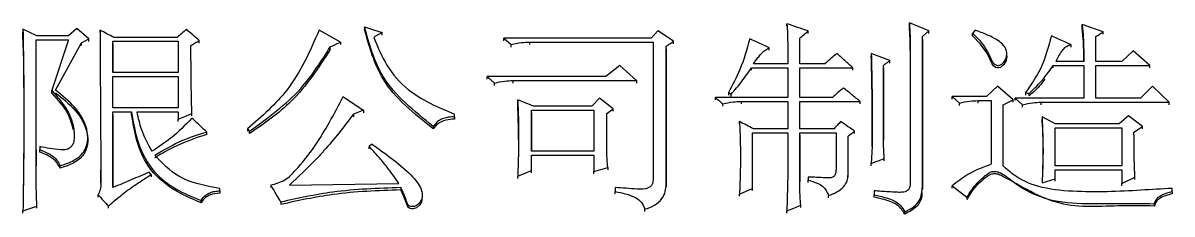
# Model space of a CAD drawing. Header units: millimetres. Extents: x 2136 to 4572, y 748 to 2471.
# Drawn here: x 2834.95 to 2848.34, y 2235.21 to 2237.44 of the extents above; entities that cross this region are included whole.
import ezdxf

# ---------------------------------------------------------------- set-up
doc = ezdxf.new("R2010")
doc.units = ezdxf.units.MM

msp = doc.modelspace()

# ---------------------------------------------------------------- linework, layer by layer
at = {"color": 7, "linetype": 'Continuous', "lineweight": 25}
for p, q in [((2838.933, 2237.396), (2838.933, 2237.366)), ((2843.855, 2237.403), (2843.855, 2237.433)), ((2845.51, 2237.349), (2845.283, 2237.443)), ((2845.283, 2237.413), (2845.283, 2237.443)), ((2847.543, 2237.34), (2847.295, 2237.424)), ((2847.295, 2237.394), (2847.295, 2237.424)), ((2835.114, 2237.293), (2834.952, 2237.368)), ((2834.952, 2237.368), (2834.952, 2237.338)), ((2834.955, 2237.159), (2834.952, 2237.338)), ((2835.104, 2237.246), (2835.482, 2237.246)), ((2835.104, 2235.775), (2835.104, 2237.246)), ((2835.104, 2237.217), (2835.104, 2237.246)), ((2835.482, 2237.293), (2835.114, 2237.293)), ((2835.482, 2237.246), (2835.287, 2236.657)), ((2835.579, 2237.377), (2835.482, 2237.293)), ((2835.72, 2237.256), (2835.579, 2237.377)), ((2835.634, 2237.209), (2835.72, 2237.256)), ((2835.72, 2237.226), (2835.72, 2237.256)), ((2835.85, 2237.329), (2835.85, 2237.358)), ((2836.748, 2237.274), (2836.012, 2237.274)), ((2838.652, 2237.218), (2838.403, 2237.358)), ((2839.138, 2237.301), (2839.138, 2237.33)), ((2840.555, 2237.265), (2840.642, 2237.19)), ((2842.275, 2237.265), (2840.555, 2237.265)), ((2840.555, 2237.235), (2840.555, 2237.265)), ((2842.351, 2237.349), (2842.275, 2237.265)), ((2842.535, 2237.228), (2842.351, 2237.349)), ((2844.006, 2236.966), (2844.006, 2237.265)), ((2844.006, 2237.235), (2844.006, 2237.265)), ((2844.104, 2237.319), (2844.104, 2237.349)), ((2845.434, 2237.284), (2845.51, 2237.349)), ((2845.434, 2235.53), (2845.434, 2237.284)), ((2845.434, 2237.254), (2845.434, 2237.284)), ((2845.434, 2237.254), (2845.434, 2235.503)), ((2845.51, 2237.319), (2845.51, 2237.349)), ((2846.051, 2237.358), (2846.018, 2237.321)), ((2846.018, 2237.291), (2846.018, 2237.321)), ((2847.457, 2236.994), (2847.457, 2237.284)), ((2847.457, 2237.254), (2847.457, 2237.284)), ((2847.543, 2237.31), (2847.543, 2237.34)), ((2835.331, 2236.657), (2835.634, 2237.209)), ((2835.634, 2237.179), (2835.634, 2237.209)), ((2836.001, 2237.228), (2836.759, 2237.228)), ((2836.001, 2236.863), (2836.001, 2237.228)), ((2836.001, 2237.198), (2836.001, 2237.228)), ((2836.001, 2237.198), (2836.001, 2236.863)), ((2836.759, 2237.228), (2836.759, 2236.863)), ((2837.007, 2237.207), (2837.007, 2237.237)), ((2838.533, 2237.133), (2838.533, 2237.162)), ((2838.652, 2237.218), (2838.652, 2237.189)), ((2840.642, 2237.161), (2840.642, 2237.19)), ((2840.858, 2237.218), (2842.297, 2237.218)), ((2840.858, 2237.189), (2840.858, 2237.218)), ((2842.297, 2237.218), (2842.297, 2235.605)), ((2842.449, 2235.558), (2842.448, 2237.172)), ((2842.448, 2237.142), (2842.448, 2237.172)), ((2842.448, 2237.142), (2842.449, 2235.531)), ((2842.535, 2237.198), (2842.535, 2237.228)), ((2843.649, 2237.123), (2843.649, 2237.153)), ((2845.293, 2237.153), (2845.293, 2235.568)), ((2845.293, 2237.153), (2845.293, 2237.123)), ((2847.165, 2237.19), (2847.165, 2237.161)), ((2847.89, 2237.116), (2847.76, 2236.994)), ((2848.084, 2236.947), (2847.89, 2237.116)), ((2843.866, 2237.106), (2843.866, 2236.966)), ((2843.866, 2237.106), (2843.866, 2237.077)), ((2845.055, 2237.003), (2844.839, 2237.087)), ((2844.839, 2237.087), (2844.839, 2237.058)), ((2845.055, 2236.974), (2845.055, 2237.003)), ((2846.418, 2237.089), (2846.418, 2237.098)), ((2846.418, 2237.069), (2846.418, 2237.08)), ((2847.316, 2236.994), (2846.992, 2236.994)), ((2847.76, 2236.994), (2847.457, 2236.994)), ((2836.759, 2236.863), (2836.001, 2236.863)), ((2841.908, 2236.947), (2841.745, 2236.816)), ((2842.102, 2236.769), (2841.908, 2236.947)), ((2843.444, 2236.919), (2843.866, 2236.919)), ((2843.866, 2236.966), (2843.465, 2236.966)), ((2843.866, 2236.919), (2843.866, 2236.573)), ((2844.298, 2236.966), (2844.006, 2236.966)), ((2844.006, 2236.919), (2844.623, 2236.919)), ((2844.006, 2236.573), (2844.006, 2236.919)), ((2844.006, 2236.89), (2844.006, 2236.919)), ((2844.623, 2236.89), (2844.623, 2236.919)), ((2844.98, 2236.075), (2844.98, 2236.947)), ((2844.98, 2236.918), (2844.98, 2236.947)), ((2844.98, 2236.918), (2844.98, 2236.075)), ((2846.959, 2236.947), (2847.316, 2236.947)), ((2846.959, 2236.918), (2846.959, 2236.947)), ((2847.316, 2236.947), (2847.316, 2236.563)), ((2847.457, 2236.947), (2848.084, 2236.947)), ((2847.457, 2236.563), (2847.457, 2236.947)), ((2847.457, 2236.918), (2847.457, 2236.947)), ((2848.084, 2236.918), (2848.084, 2236.947)), ((2836.001, 2236.816), (2836.759, 2236.816)), ((2836.001, 2236.451), (2836.001, 2236.816)), ((2836.001, 2236.787), (2836.001, 2236.816)), ((2836.759, 2236.816), (2836.759, 2236.451)), ((2841.745, 2236.816), (2840.361, 2236.816)), ((2840.361, 2236.787), (2840.361, 2236.816)), ((2840.447, 2236.712), (2840.447, 2236.741)), ((2840.664, 2236.769), (2842.102, 2236.769)), ((2840.664, 2236.74), (2840.664, 2236.769)), ((2842.102, 2236.769), (2842.102, 2236.74)), ((2835.287, 2236.628), (2835.287, 2236.657)), ((2843.173, 2236.629), (2843.206, 2236.61)), ((2843.173, 2236.629), (2843.173, 2236.6)), ((2843.206, 2236.581), (2843.206, 2236.61)), ((2845.78, 2236.582), (2845.867, 2236.507)), ((2846.18, 2236.582), (2845.78, 2236.582)), ((2846.31, 2236.704), (2846.18, 2236.582)), ((2846.494, 2236.544), (2846.31, 2236.704)), ((2846.635, 2236.629), (2846.678, 2236.619)), ((2846.635, 2236.629), (2846.635, 2236.6)), ((2846.678, 2236.591), (2846.678, 2236.619)), ((2848.117, 2236.704), (2847.976, 2236.563)), ((2848.311, 2236.516), (2848.117, 2236.704)), ((2836.759, 2236.451), (2836.001, 2236.451)), ((2840.902, 2236.469), (2840.718, 2236.544)), ((2840.718, 2236.515), (2840.718, 2236.544)), ((2841.583, 2236.469), (2840.902, 2236.469)), ((2841.67, 2236.563), (2841.583, 2236.469)), ((2841.832, 2236.441), (2841.67, 2236.563)), ((2841.756, 2236.385), (2841.832, 2236.441)), ((2841.832, 2236.413), (2841.832, 2236.441)), ((2843.866, 2236.573), (2843.022, 2236.573)), ((2843.022, 2236.544), (2843.022, 2236.573)), ((2843.108, 2236.469), (2843.108, 2236.498)), ((2843.325, 2236.526), (2843.866, 2236.526)), ((2843.325, 2236.497), (2843.325, 2236.526)), ((2843.866, 2236.526), (2843.866, 2236.207)), ((2844.385, 2236.573), (2844.006, 2236.573)), ((2844.006, 2236.526), (2844.709, 2236.526)), ((2844.006, 2236.207), (2844.006, 2236.526)), ((2844.006, 2236.497), (2844.006, 2236.526)), ((2844.709, 2236.497), (2844.709, 2236.526)), ((2845.867, 2236.479), (2845.867, 2236.507)), ((2846.083, 2236.535), (2846.235, 2236.535)), ((2846.083, 2236.507), (2846.083, 2236.535)), ((2846.235, 2236.535), (2846.235, 2235.794)), ((2846.375, 2236.488), (2846.494, 2236.544)), ((2846.375, 2235.775), (2846.375, 2236.488)), ((2846.375, 2236.46), (2846.375, 2236.488)), ((2846.494, 2236.516), (2846.494, 2236.544)), ((2846.516, 2236.563), (2846.602, 2236.488)), ((2847.316, 2236.563), (2846.516, 2236.563)), ((2846.516, 2236.535), (2846.516, 2236.563)), ((2846.602, 2236.46), (2846.602, 2236.488)), ((2846.819, 2236.516), (2848.311, 2236.516)), ((2846.819, 2236.488), (2846.819, 2236.516)), ((2847.976, 2236.563), (2847.457, 2236.563)), ((2848.311, 2236.488), (2848.311, 2236.516)), ((2836.001, 2236.404), (2836.218, 2236.404)), ((2836.001, 2235.521), (2836.001, 2236.404)), ((2836.001, 2236.376), (2836.001, 2236.404)), ((2836.001, 2236.375), (2836.001, 2235.521)), ((2836.218, 2236.376), (2836.218, 2236.404)), ((2836.283, 2236.404), (2836.759, 2236.404)), ((2836.759, 2236.404), (2836.759, 2236.319)), ((2836.759, 2236.291), (2836.759, 2236.319)), ((2836.921, 2236.357), (2836.921, 2236.385)), ((2838.922, 2236.423), (2838.803, 2236.376)), ((2838.803, 2236.376), (2838.803, 2236.347)), ((2838.922, 2236.423), (2838.922, 2236.394)), ((2839.982, 2236.347), (2839.982, 2236.376)), ((2839.982, 2236.347), (2839.982, 2236.376)), ((2839.982, 2236.347), (2839.982, 2236.319)), ((2840.88, 2236.423), (2841.605, 2236.423)), ((2840.88, 2235.944), (2840.88, 2236.423)), ((2840.88, 2236.394), (2840.88, 2236.423)), ((2840.88, 2236.394), (2840.88, 2235.944)), ((2841.605, 2236.423), (2841.605, 2235.944)), ((2841.756, 2235.991), (2841.756, 2236.385)), ((2841.756, 2236.357), (2841.756, 2236.385)), ((2846.981, 2236.263), (2846.829, 2236.348)), ((2846.829, 2236.348), (2846.829, 2236.319)), ((2846.833, 2236.224), (2846.829, 2236.319)), ((2847.836, 2236.357), (2847.727, 2236.263)), ((2847.998, 2236.235), (2847.836, 2236.357)), ((2837.57, 2236.207), (2837.592, 2236.179)), ((2837.592, 2236.151), (2837.592, 2236.179)), ((2839.733, 2236.235), (2839.733, 2236.207)), ((2843.303, 2236.263), (2843.303, 2236.291)), ((2843.866, 2236.207), (2843.465, 2236.207)), ((2844.406, 2236.207), (2844.006, 2236.207)), ((2844.644, 2236.151), (2844.644, 2236.179)), ((2847.727, 2236.263), (2846.981, 2236.263)), ((2846.981, 2236.216), (2847.76, 2236.216)), ((2846.981, 2235.775), (2846.981, 2236.216)), ((2846.981, 2236.188), (2846.981, 2236.216)), ((2847.76, 2236.216), (2847.76, 2235.775)), ((2847.9, 2236.169), (2847.998, 2236.235)), ((2847.998, 2236.207), (2847.998, 2236.235)), ((2835.706, 2236.106), (2835.706, 2236.134)), ((2837.094, 2236.141), (2837.094, 2236.169)), ((2843.455, 2236.16), (2843.866, 2236.16)), ((2843.455, 2235.511), (2843.455, 2236.16)), ((2843.455, 2236.132), (2843.455, 2236.16)), ((2843.866, 2236.16), (2843.866, 2235.652)), ((2844.006, 2236.16), (2844.428, 2236.16)), ((2844.006, 2235.587), (2844.006, 2236.16)), ((2844.006, 2236.132), (2844.006, 2236.16)), ((2844.006, 2236.131), (2844.006, 2235.586)), ((2844.428, 2236.16), (2844.428, 2235.728)), ((2844.569, 2235.671), (2844.569, 2236.122)), ((2844.569, 2236.095), (2844.569, 2236.122)), ((2835.104, 2235.962), (2835.104, 2235.774)), ((2835.147, 2236), (2835.147, 2235.963)), ((2835.147, 2235.935), (2835.147, 2235.963)), ((2839.019, 2236.028), (2838.987, 2236)), ((2838.987, 2235.973), (2838.987, 2236)), ((2841.605, 2235.944), (2840.88, 2235.944)), ((2844.85, 2236), (2844.839, 2235.803)), ((2835.385, 2235.747), (2835.385, 2235.775)), ((2840.88, 2235.897), (2841.605, 2235.897)), ((2840.88, 2235.718), (2840.88, 2235.897)), ((2840.88, 2235.869), (2840.88, 2235.897)), ((2841.605, 2235.897), (2841.605, 2235.709)), ((2844.839, 2235.776), (2844.839, 2235.803)), ((2844.991, 2235.832), (2844.991, 2235.859)), ((2847.76, 2235.775), (2846.981, 2235.775)), ((2835.861, 2235.576), (2835.86, 2235.727)), ((2836.445, 2235.671), (2836.423, 2235.699)), ((2836.445, 2235.671), (2836.445, 2235.644)), ((2840.718, 2235.652), (2840.88, 2235.718)), ((2840.718, 2235.625), (2840.718, 2235.652)), ((2840.88, 2235.691), (2840.88, 2235.718)), ((2841.605, 2235.709), (2841.767, 2235.756)), ((2841.605, 2235.682), (2841.605, 2235.709)), ((2841.767, 2235.756), (2841.767, 2235.729)), ((2844.104, 2235.643), (2844.104, 2235.605)), ((2844.569, 2235.644), (2844.569, 2235.671)), ((2846.981, 2235.728), (2847.76, 2235.728)), ((2846.981, 2235.624), (2846.981, 2235.728)), ((2846.981, 2235.701), (2846.981, 2235.728)), ((2847.76, 2235.728), (2847.76, 2235.568)), ((2847.76, 2235.568), (2847.911, 2235.643)), ((2847.911, 2235.616), (2847.911, 2235.643)), ((2837.245, 2235.483), (2837.245, 2235.511)), ((2837.245, 2235.484), (2837.245, 2235.511)), ((2837.84, 2235.549), (2837.84, 2235.522)), ((2838.057, 2235.549), (2839.333, 2235.568)), ((2839.355, 2235.521), (2839.355, 2235.494)), ((2841.854, 2235.521), (2841.854, 2235.474)), ((2842.449, 2235.531), (2842.449, 2235.558)), ((2843.455, 2235.485), (2843.455, 2235.511)), ((2844.104, 2235.578), (2844.104, 2235.605)), ((2845.434, 2235.503), (2845.434, 2235.53)), ((2845.78, 2235.54), (2845.953, 2235.408)), ((2845.78, 2235.513), (2845.78, 2235.54)), ((2846.829, 2235.577), (2846.981, 2235.624)), ((2846.981, 2235.597), (2846.981, 2235.624)), ((2847.76, 2235.541), (2847.76, 2235.568)), ((2848.344, 2235.474), (2848.344, 2235.511)), ((2848.344, 2235.485), (2848.344, 2235.511)), ((2835.828, 2235.409), (2835.828, 2235.436)), ((2837.029, 2235.344), (2837.029, 2235.37)), ((2837.245, 2235.483), (2837.245, 2235.456)), ((2839.599, 2235.472), (2839.599, 2235.481)), ((2841.854, 2235.447), (2841.854, 2235.474)), ((2843.303, 2235.419), (2843.303, 2235.445)), ((2844.342, 2235.4), (2844.342, 2235.427)), ((2844.872, 2235.483), (2844.872, 2235.436)), ((2844.872, 2235.409), (2844.872, 2235.436)), ((2845.431, 2235.436), (2845.431, 2235.463)), ((2845.953, 2235.408), (2845.953, 2235.381)), ((2848.344, 2235.474), (2848.344, 2235.447)), ((2834.952, 2235.248), (2835.114, 2235.304)), ((2834.952, 2235.221), (2834.952, 2235.248)), ((2835.114, 2235.278), (2835.114, 2235.304)), ((2835.947, 2235.278), (2835.947, 2235.304)), ((2837.959, 2235.351), (2837.959, 2235.325)), ((2842.2, 2235.24), (2842.2, 2235.267)), ((2843.855, 2235.221), (2843.855, 2235.248)), ((2844.017, 2235.287), (2844.017, 2235.314)), ((2845.229, 2235.211), (2845.229, 2235.238)), ((2848.138, 2235.306), (2848.138, 2235.332))]:
    msp.add_line(p, q, dxfattribs=at)
at = {"color": 7, "linetype": 'Continuous', "lineweight": 25, "flags": 128}
for points in [[(2838.933, 2237.396), (2839.036, 2237.363), (2839.138, 2237.33)], [(2846.415, 2237.068), (2846.418, 2237.052), (2846.411, 2237.004), (2846.385, 2236.959), (2846.345, 2236.924), (2846.327, 2236.917), (2846.308, 2236.917), (2846.288, 2236.924), (2846.265, 2236.942), (2846.248, 2236.966), (2846.189, 2237.091), (2846.112, 2237.196), (2846.018, 2237.291), (2846.018, 2237.291)], [(2838.533, 2237.162), (2838.577, 2237.183), (2838.615, 2237.201), (2838.652, 2237.218)], [(2843.444, 2236.89), (2843.444, 2236.897), (2843.444, 2236.905), (2843.444, 2236.919)], [(2845.78, 2236.553), (2845.78, 2236.567), (2845.78, 2236.582)], [(2836.759, 2236.319), (2836.84, 2236.352), (2836.921, 2236.385)], [(2837.57, 2236.207), (2837.57, 2236.196), (2837.57, 2236.187), (2837.57, 2236.179)], [(2844.839, 2235.803), (2844.886, 2235.82), (2844.932, 2235.838), (2844.991, 2235.859)], [(2843.303, 2235.445), (2843.379, 2235.478), (2843.455, 2235.511)], [(2839.603, 2235.425), (2839.605, 2235.413), (2839.596, 2235.355), (2839.574, 2235.315), (2839.539, 2235.285), (2839.501, 2235.271), (2839.479, 2235.271), (2839.461, 2235.276), (2839.447, 2235.286), (2839.433, 2235.308), (2839.412, 2235.364), (2839.392, 2235.415), (2839.355, 2235.493), (2839.355, 2235.493)], [(2843.855, 2235.248), (2843.936, 2235.281), (2844.017, 2235.314)]]:
    msp.add_lwpolyline(points, dxfattribs=at)
at = {"color": 7, "linetype": 'Continuous', "lineweight": 25}
for points, knots in [([(2839.733, 2236.235), (2839.511, 2236.413), (2839.118, 2236.726), (2838.989, 2237.194), (2838.933, 2237.396)], [0, 0, 0, 0, 0.567651, 1, 1, 1, 1]), ([(2843.855, 2237.433), (2843.858, 2237.394), (2843.863, 2237.321), (2843.865, 2237.211), (2843.865, 2237.141), (2843.866, 2237.106)], [0, 0, 0, 0, 0.356505, 0.678169, 1, 1, 1, 1]), ([(2844.104, 2237.349), (2844.062, 2237.363), (2843.979, 2237.391), (2843.896, 2237.419), (2843.855, 2237.433)], [0, 0, 0, 0, 0.499999, 1, 1, 1, 1]), ([(2845.283, 2237.443), (2845.285, 2237.41), (2845.289, 2237.346), (2845.292, 2237.249), (2845.293, 2237.185), (2845.293, 2237.153)], [0, 0, 0, 0, 0.335205, 0.667529, 1, 1, 1, 1]), ([(2845.293, 2237.123), (2845.293, 2237.156), (2845.292, 2237.22), (2845.289, 2237.316), (2845.285, 2237.38), (2845.283, 2237.412)], [0, 0, 0, 0, 0.335659, 0.667726, 1, 1, 1, 1]), ([(2847.295, 2237.424), (2847.295, 2237.421), (2847.296, 2237.416), (2847.297, 2237.408), (2847.298, 2237.399), (2847.299, 2237.393), (2847.3, 2237.386), (2847.301, 2237.379), (2847.301, 2237.372), (2847.302, 2237.363), (2847.306, 2237.334), (2847.309, 2237.283), (2847.312, 2237.234), (2847.313, 2237.205), (2847.313, 2237.197), (2847.313, 2237.191), (2847.313, 2237.184), (2847.314, 2237.178), (2847.314, 2237.17), (2847.314, 2237.164), (2847.314, 2237.158), (2847.314, 2237.152), (2847.314, 2237.144), (2847.315, 2237.137), (2847.315, 2237.131), (2847.315, 2237.125), (2847.315, 2237.118), (2847.315, 2237.111), (2847.315, 2237.105), (2847.315, 2237.097), (2847.315, 2237.091), (2847.315, 2237.084), (2847.315, 2237.078), (2847.316, 2237.07), (2847.316, 2237.064), (2847.316, 2237.056), (2847.316, 2237.05), (2847.316, 2237.043), (2847.316, 2237.037), (2847.316, 2237.029), (2847.316, 2237.023), (2847.316, 2237.015), (2847.316, 2237.009), (2847.316, 2237.002), (2847.316, 2236.997), (2847.316, 2236.994)], [0, 0, 0, 0, 0.019051, 0.038103, 0.057154, 0.076206, 0.085731, 0.104783, 0.123834, 0.13336, 0.171464, 0.32391, 0.492832, 0.513945, 0.524502, 0.545616, 0.556172, 0.577286, 0.587843, 0.608956, 0.619513, 0.63007, 0.651184, 0.672297, 0.682854, 0.693411, 0.714524, 0.725081, 0.746195, 0.756752, 0.777865, 0.788422, 0.809536, 0.820093, 0.841206, 0.851763, 0.872877, 0.883433, 0.904547, 0.915104, 0.936217, 0.946774, 0.967888, 0.978445, 1, 1, 1, 1]), ([(2847.316, 2236.994), (2847.316, 2237.028), (2847.315, 2237.106), (2847.312, 2237.239), (2847.301, 2237.338), (2847.295, 2237.394)], [0, 0, 0, 0, 0.254107, 0.581877, 1, 1, 1, 1]), ([(2834.952, 2237.368), (2834.952, 2237.356), (2834.953, 2237.333), (2834.953, 2237.298), (2834.954, 2237.252), (2834.955, 2237.194), (2834.956, 2237.124), (2834.957, 2237.054), (2834.958, 2236.984), (2834.959, 2236.914), (2834.96, 2236.845), (2834.961, 2236.787), (2834.962, 2236.728), (2834.962, 2236.67), (2834.963, 2236.6), (2834.963, 2236.542), (2834.963, 2236.495), (2834.963, 2236.46), (2834.963, 2236.425), (2834.963, 2236.39), (2834.963, 2236.361), (2834.963, 2236.338), (2834.963, 2236.32), (2834.963, 2236.303), (2834.963, 2236.285), (2834.963, 2236.271), (2834.963, 2236.259), (2834.963, 2236.248), (2834.963, 2236.233), (2834.963, 2236.216), (2834.963, 2236.198), (2834.963, 2236.18), (2834.963, 2236.163), (2834.963, 2236.145), (2834.963, 2236.122), (2834.962, 2236.093), (2834.962, 2236.058), (2834.962, 2236.023), (2834.962, 2235.988), (2834.961, 2235.953), (2834.961, 2235.918), (2834.96, 2235.871), (2834.96, 2235.813), (2834.959, 2235.743), (2834.958, 2235.672), (2834.957, 2235.602), (2834.956, 2235.544), (2834.956, 2235.497), (2834.955, 2235.462), (2834.955, 2235.427), (2834.954, 2235.392), (2834.954, 2235.357), (2834.953, 2235.321), (2834.953, 2235.285), (2834.952, 2235.26), (2834.952, 2235.248)], [0, 0, 0, 0, 0.016501, 0.033002, 0.049503, 0.082504, 0.115506, 0.148508, 0.18151, 0.214512, 0.247513, 0.280515, 0.297016, 0.330018, 0.36302, 0.396021, 0.412522, 0.429023, 0.445524, 0.462025, 0.478526, 0.486776, 0.495027, 0.503277, 0.511528, 0.519778, 0.523903, 0.528029, 0.536279, 0.54453, 0.55278, 0.56103, 0.569281, 0.577531, 0.585782, 0.602283, 0.618784, 0.635284, 0.651785, 0.668286, 0.684787, 0.701288, 0.73429, 0.767292, 0.800293, 0.833295, 0.866297, 0.882798, 0.899299, 0.9158, 0.932301, 0.948801, 0.965302, 0.982651, 1, 1, 1, 1]), ([(2835.85, 2237.358), (2835.85, 2237.297), (2835.851, 2237.174), (2835.852, 2236.989), (2835.853, 2236.804), (2835.854, 2236.65), (2835.855, 2236.495), (2835.856, 2236.341), (2835.857, 2236.155), (2835.858, 2236.001), (2835.859, 2235.858), (2835.86, 2235.752), (2835.86, 2235.652), (2835.861, 2235.602), (2835.861, 2235.577)], [0, 0, 0, 0, 0.1040227, 0.2080454, 0.3120681, 0.4160908, 0.4681022, 0.5721249, 0.6761476, 0.7801703, 0.8321816, 0.9160906, 0.9580452, 1, 1, 1, 1]), ([(2836.012, 2237.274), (2835.985, 2237.288), (2835.931, 2237.316), (2835.877, 2237.344), (2835.85, 2237.358)], [0, 0, 0, 0, 0.4999995, 1, 1, 1, 1]), ([(2836.856, 2237.368), (2836.838, 2237.352), (2836.802, 2237.321), (2836.766, 2237.29), (2836.748, 2237.274)], [0, 0, 0, 0, 0.500001, 1, 1, 1, 1]), ([(2837.007, 2237.237), (2836.982, 2237.259), (2836.932, 2237.302), (2836.881, 2237.346), (2836.856, 2237.368)], [0, 0, 0, 0, 0.499999, 1, 1, 1, 1]), ([(2838.403, 2237.358), (2838.296, 2237.114), (2838.104, 2236.673), (2837.735, 2236.351), (2837.57, 2236.207)], [0, 0, 0, 0, 0.552865, 1, 1, 1, 1]), ([(2839.733, 2236.206), (2839.511, 2236.384), (2839.119, 2236.697), (2838.989, 2237.164), (2838.933, 2237.366)], [0, 0, 0, 0, 0.5677675, 1, 1, 1, 1]), ([(2839.138, 2237.33), (2839.124, 2237.322), (2839.101, 2237.309), (2839.068, 2237.29), (2839.05, 2237.28), (2839.041, 2237.274)], [0, 0, 0, 0, 0.4397373, 0.7198705, 1, 1, 1, 1]), ([(2839.041, 2237.274), (2839.086, 2237.163), (2839.177, 2236.936), (2839.481, 2236.59), (2839.791, 2236.458), (2839.982, 2236.376)], [0, 0, 0, 0, 0.271527, 0.550151, 1, 1, 1, 1]), ([(2843.422, 2237.256), (2843.389, 2237.135), (2843.328, 2236.917), (2843.221, 2236.717), (2843.173, 2236.629)], [0, 0, 0, 0, 0.557381, 1, 1, 1, 1]), ([(2843.649, 2237.153), (2843.619, 2237.167), (2843.566, 2237.191), (2843.49, 2237.225), (2843.445, 2237.245), (2843.422, 2237.256)], [0, 0, 0, 0, 0.401772, 0.700886, 1, 1, 1, 1]), ([(2844.006, 2237.265), (2844.022, 2237.279), (2844.055, 2237.307), (2844.087, 2237.335), (2844.104, 2237.349)], [0, 0, 0, 0, 0.500001, 1, 1, 1, 1]), ([(2846.018, 2237.321), (2846.056, 2237.286), (2846.152, 2237.195), (2846.213, 2237.067), (2846.256, 2236.98), (2846.275, 2236.961), (2846.294, 2236.949), (2846.315, 2236.945), (2846.335, 2236.948), (2846.361, 2236.962), (2846.389, 2236.991), (2846.414, 2237.034), (2846.421, 2237.086), (2846.411, 2237.136), (2846.376, 2237.19), (2846.301, 2237.25), (2846.187, 2237.308), (2846.096, 2237.341), (2846.051, 2237.358)], [0, 0, 0, 0, 0.132576, 0.339199, 0.368942, 0.383766, 0.408891, 0.423884, 0.438973, 0.459319, 0.498147, 0.542368, 0.587069, 0.63299, 0.675109, 0.75468, 0.876186, 1, 1, 1, 1]), ([(2846.938, 2237.293), (2846.903, 2237.161), (2846.841, 2236.923), (2846.698, 2236.719), (2846.635, 2236.629)], [0, 0, 0, 0, 0.555082, 1, 1, 1, 1]), ([(2847.165, 2237.19), (2847.134, 2237.204), (2847.081, 2237.228), (2847.006, 2237.262), (2846.96, 2237.283), (2846.938, 2237.293)], [0, 0, 0, 0, 0.40179, 0.700895, 1, 1, 1, 1]), ([(2847.457, 2237.284), (2847.471, 2237.293), (2847.5, 2237.312), (2847.529, 2237.33), (2847.543, 2237.34)], [0, 0, 0, 0, 0.499999, 1, 1, 1, 1]), ([(2834.954, 2237.229), (2834.954, 2237.229), (2834.954, 2237.229), (2834.954, 2237.228), (2834.954, 2237.218), (2834.958, 2236.911), (2834.963, 2236.479), (2834.961, 2235.957), (2834.958, 2235.68), (2834.956, 2235.537), (2834.955, 2235.451), (2834.955, 2235.425), (2834.955, 2235.411)], [0, 0, 0, 0, 0.000561, 0.001264, 0.002999, 0.021919, 0.484329, 0.728284, 0.866003, 0.931669, 0.9642, 1, 1, 1, 1]), ([(2836.91, 2237.181), (2836.926, 2237.19), (2836.959, 2237.209), (2836.991, 2237.228), (2837.007, 2237.237)], [0, 0, 0, 0, 0.499999, 1, 1, 1, 1]), ([(2836.921, 2236.385), (2836.916, 2236.546), (2836.912, 2236.71), (2836.911, 2236.877), (2836.911, 2236.891), (2836.911, 2236.904), (2836.911, 2236.917), (2836.911, 2236.926), (2836.911, 2236.939), (2836.911, 2236.953), (2836.911, 2236.966), (2836.911, 2236.975), (2836.911, 2236.988), (2836.91, 2237.001), (2836.91, 2237.015), (2836.91, 2237.028), (2836.91, 2237.041), (2836.91, 2237.054), (2836.91, 2237.063), (2836.91, 2237.077), (2836.91, 2237.088), (2836.91, 2237.098), (2836.91, 2237.104), (2836.91, 2237.111), (2836.91, 2237.117), (2836.91, 2237.122), (2836.91, 2237.129), (2836.91, 2237.135), (2836.91, 2237.142), (2836.91, 2237.147), (2836.91, 2237.153), (2836.91, 2237.16), (2836.91, 2237.166), (2836.91, 2237.173), (2836.91, 2237.178), (2836.91, 2237.181)], [0, 0, 0, 0, 0.606141, 0.618449, 0.630757, 0.655373, 0.667681, 0.679989, 0.692297, 0.716913, 0.729221, 0.741529, 0.753837, 0.778453, 0.790761, 0.803069, 0.827685, 0.839993, 0.852301, 0.864609, 0.889225, 0.895379, 0.901533, 0.913842, 0.919996, 0.92615, 0.932304, 0.944612, 0.950766, 0.95692, 0.963074, 0.975382, 0.981536, 0.98769, 1, 1, 1, 1]), ([(2837.592, 2236.179), (2837.806, 2236.333), (2838.184, 2236.607), (2838.427, 2236.994), (2838.533, 2237.162)], [0, 0, 0, 0, 0.565351, 1, 1, 1, 1]), ([(2838.533, 2237.132), (2838.395, 2236.919), (2838.146, 2236.534), (2837.763, 2236.268), (2837.592, 2236.15)], [0, 0, 0, 0, 0.5536896, 1, 1, 1, 1]), ([(2840.642, 2237.19), (2840.682, 2237.2), (2840.753, 2237.216), (2840.826, 2237.218), (2840.858, 2237.218)], [0, 0, 0, 0, 0.558835, 1, 1, 1, 1]), ([(2842.448, 2237.172), (2842.463, 2237.181), (2842.492, 2237.2), (2842.521, 2237.218), (2842.535, 2237.228)], [0, 0, 0, 0, 0.4999996, 1, 1, 1, 1]), ([(2843.465, 2236.966), (2843.482, 2236.99), (2843.51, 2237.03), (2843.555, 2237.082), (2843.596, 2237.124), (2843.631, 2237.143), (2843.649, 2237.153)], [0, 0, 0, 0, 0.335639, 0.554348, 0.775254, 1, 1, 1, 1]), ([(2846.992, 2236.994), (2847.014, 2237.038), (2847.045, 2237.099), (2847.105, 2237.17), (2847.145, 2237.183), (2847.165, 2237.19)], [0, 0, 0, 0, 0.55151, 0.77279, 1, 1, 1, 1]), ([(2844.439, 2237.087), (2844.415, 2237.067), (2844.369, 2237.027), (2844.322, 2236.986), (2844.298, 2236.966)], [0, 0, 0, 0, 0.5, 1, 1, 1, 1]), ([(2844.623, 2236.919), (2844.592, 2236.947), (2844.531, 2237.003), (2844.47, 2237.059), (2844.439, 2237.087)], [0, 0, 0, 0, 0.5, 1, 1, 1, 1]), ([(2844.839, 2237.087), (2844.839, 2237.077), (2844.84, 2237.061), (2844.84, 2237.04), (2844.841, 2237.025), (2844.841, 2237.009), (2844.841, 2236.993), (2844.842, 2236.978), (2844.842, 2236.962), (2844.842, 2236.946), (2844.843, 2236.931), (2844.843, 2236.915), (2844.843, 2236.894), (2844.844, 2236.873), (2844.844, 2236.852), (2844.845, 2236.836), (2844.845, 2236.821), (2844.845, 2236.805), (2844.846, 2236.784), (2844.846, 2236.763), (2844.846, 2236.742), (2844.847, 2236.721), (2844.847, 2236.685), (2844.848, 2236.611), (2844.848, 2236.538), (2844.849, 2236.475), (2844.849, 2236.449), (2844.849, 2236.428), (2844.849, 2236.412), (2844.849, 2236.396), (2844.849, 2236.381), (2844.849, 2236.365), (2844.849, 2236.349), (2844.849, 2236.334), (2844.849, 2236.318), (2844.85, 2236.302), (2844.85, 2236.286), (2844.85, 2236.265), (2844.85, 2236.244), (2844.85, 2236.223), (2844.85, 2236.208), (2844.85, 2236.192), (2844.85, 2236.176), (2844.85, 2236.16), (2844.85, 2236.145), (2844.85, 2236.132), (2844.85, 2236.121), (2844.85, 2236.113), (2844.85, 2236.105), (2844.85, 2236.097), (2844.85, 2236.09), (2844.85, 2236.082), (2844.85, 2236.074), (2844.85, 2236.066), (2844.85, 2236.058), (2844.85, 2236.048), (2844.85, 2236.037), (2844.85, 2236.027), (2844.85, 2236.019), (2844.85, 2236.01), (2844.85, 2236.004), (2844.85, 2236)], [0, 0, 0, 0, 0.028913, 0.04337, 0.057826, 0.072283, 0.08674, 0.101196, 0.115653, 0.13011, 0.144566, 0.159023, 0.173479, 0.202393, 0.216849, 0.231306, 0.245763, 0.260219, 0.274676, 0.303589, 0.318046, 0.332502, 0.361416, 0.419242, 0.534896, 0.563809, 0.592722, 0.607179, 0.621635, 0.636092, 0.650548, 0.665005, 0.679462, 0.693918, 0.708375, 0.722832, 0.737288, 0.751745, 0.780658, 0.795115, 0.809571, 0.824028, 0.838485, 0.852941, 0.867398, 0.881854, 0.889083, 0.896311, 0.903539, 0.910768, 0.917996, 0.925224, 0.932453, 0.939681, 0.946909, 0.954138, 0.968594, 0.975822, 0.983051, 0.990279, 1, 1, 1, 1]), ([(2844.85, 2236), (2844.85, 2236.074), (2844.85, 2236.288), (2844.849, 2236.641), (2844.842, 2236.919), (2844.839, 2237.058)], [0, 0, 0, 0, 0.211658, 0.605797, 1, 1, 1, 1]), ([(2844.98, 2236.947), (2844.986, 2236.952), (2845.002, 2236.963), (2845.027, 2236.982), (2845.046, 2236.996), (2845.055, 2237.003)], [0, 0, 0, 0, 0.25, 0.624999, 1, 1, 1, 1]), ([(2843.206, 2236.61), (2843.227, 2236.635), (2843.27, 2236.686), (2843.352, 2236.788), (2843.407, 2236.867), (2843.444, 2236.919)], [0, 0, 0, 0, 0.254915, 0.509864, 1, 1, 1, 1]), ([(2846.678, 2236.619), (2846.738, 2236.676), (2846.843, 2236.776), (2846.924, 2236.895), (2846.959, 2236.947)], [0, 0, 0, 0, 0.563281, 1, 1, 1, 1]), ([(2840.361, 2236.816), (2840.373, 2236.805), (2840.394, 2236.788), (2840.423, 2236.763), (2840.439, 2236.748), (2840.447, 2236.741)], [0, 0, 0, 0, 0.428348, 0.714171, 1, 1, 1, 1]), ([(2840.447, 2236.741), (2840.487, 2236.75), (2840.558, 2236.767), (2840.631, 2236.769), (2840.664, 2236.769)], [0, 0, 0, 0, 0.558839, 1, 1, 1, 1]), ([(2846.86, 2236.786), (2846.845, 2236.765), (2846.794, 2236.693), (2846.726, 2236.633), (2846.678, 2236.59)], [0, 0, 0, 0, 0.281385, 1, 1, 1, 1]), ([(2835.287, 2236.657), (2835.346, 2236.59), (2835.449, 2236.471), (2835.54, 2236.278), (2835.552, 2236.137), (2835.545, 2236.048), (2835.522, 2236.005), (2835.494, 2235.977), (2835.448, 2235.959), (2835.328, 2235.962), (2835.226, 2235.984), (2835.147, 2236)], [0, 0, 0, 0, 0.23749, 0.42213, 0.564767, 0.621672, 0.660735, 0.693272, 0.725999, 0.787152, 1, 1, 1, 1]), ([(2835.539, 2236.196), (2835.524, 2236.252), (2835.479, 2236.415), (2835.364, 2236.543), (2835.287, 2236.628)], [0, 0, 0, 0, 0.341793, 1, 1, 1, 1]), ([(2835.385, 2235.775), (2835.434, 2235.791), (2835.53, 2235.822), (2835.658, 2235.912), (2835.715, 2236.055), (2835.698, 2236.251), (2835.567, 2236.47), (2835.41, 2236.594), (2835.331, 2236.657)], [0, 0, 0, 0, 0.127311, 0.25064, 0.376347, 0.501102, 0.745819, 1, 1, 1, 1]), ([(2835.331, 2236.628), (2835.41, 2236.565), (2835.567, 2236.441), (2835.698, 2236.222), (2835.715, 2236.026), (2835.658, 2235.884), (2835.53, 2235.794), (2835.434, 2235.763), (2835.385, 2235.747)], [0, 0, 0, 0, 0.254227, 0.498888, 0.62358, 0.749246, 0.87261, 1, 1, 1, 1]), ([(2837.84, 2235.549), (2837.898, 2235.565), (2838.011, 2235.596), (2838.175, 2235.769), (2838.422, 2236.08), (2838.58, 2236.383), (2838.684, 2236.582)], [0, 0, 0, 0, 0.124706, 0.247159, 0.50724, 1, 1, 1, 1]), ([(2838.684, 2236.582), (2838.712, 2236.563), (2838.765, 2236.528), (2838.844, 2236.474), (2838.896, 2236.44), (2838.922, 2236.423)], [0, 0, 0, 0, 0.347779, 0.673889, 1, 1, 1, 1]), ([(2844.515, 2236.685), (2844.493, 2236.666), (2844.45, 2236.629), (2844.406, 2236.591), (2844.385, 2236.573)], [0, 0, 0, 0, 0.5, 1, 1, 1, 1]), ([(2844.709, 2236.526), (2844.677, 2236.552), (2844.612, 2236.605), (2844.547, 2236.658), (2844.515, 2236.685)], [0, 0, 0, 0, 0.5, 1, 1, 1, 1]), ([(2840.718, 2236.544), (2840.719, 2236.513), (2840.721, 2236.466), (2840.723, 2236.41), (2840.724, 2236.385), (2840.725, 2236.373), (2840.725, 2236.367), (2840.725, 2236.361), (2840.725, 2236.353), (2840.726, 2236.343), (2840.726, 2236.332), (2840.727, 2236.308), (2840.728, 2236.257), (2840.729, 2236.178), (2840.729, 2236.083), (2840.729, 2236.016), (2840.728, 2235.976), (2840.728, 2235.964), (2840.727, 2235.953), (2840.727, 2235.941), (2840.727, 2235.925), (2840.726, 2235.909), (2840.726, 2235.893), (2840.725, 2235.87), (2840.725, 2235.842), (2840.724, 2235.814), (2840.723, 2235.798), (2840.723, 2235.787), (2840.722, 2235.771), (2840.722, 2235.755), (2840.721, 2235.739), (2840.721, 2235.727), (2840.72, 2235.715), (2840.72, 2235.704), (2840.719, 2235.689), (2840.718, 2235.672), (2840.718, 2235.659), (2840.718, 2235.652)], [0, 0, 0, 0, 0.106229, 0.159343, 0.1859, 0.19254, 0.199179, 0.205818, 0.212458, 0.225736, 0.239015, 0.252293, 0.305408, 0.411639, 0.51787, 0.6241, 0.637379, 0.650658, 0.663936, 0.677215, 0.690493, 0.717051, 0.730329, 0.743608, 0.796722, 0.823279, 0.836558, 0.849837, 0.863115, 0.889672, 0.902951, 0.91623, 0.929508, 0.942787, 0.956065, 0.978033, 1, 1, 1, 1]), ([(2840.729, 2236.077), (2840.729, 2236.082), (2840.729, 2236.119), (2840.728, 2236.188), (2840.724, 2236.329), (2840.72, 2236.438), (2840.718, 2236.515)], [0, 0, 0, 0, 0.0372504, 0.252924, 0.4685964, 1, 1, 1, 1]), ([(2843.022, 2236.573), (2843.036, 2236.56), (2843.065, 2236.535), (2843.094, 2236.51), (2843.108, 2236.498)], [0, 0, 0, 0, 0.5, 1, 1, 1, 1]), ([(2843.108, 2236.498), (2843.148, 2236.507), (2843.219, 2236.524), (2843.292, 2236.525), (2843.325, 2236.526)], [0, 0, 0, 0, 0.558835, 1, 1, 1, 1]), ([(2845.867, 2236.507), (2845.907, 2236.516), (2845.978, 2236.533), (2846.051, 2236.534), (2846.083, 2236.535)], [0, 0, 0, 0, 0.558835, 1, 1, 1, 1]), ([(2846.602, 2236.488), (2846.642, 2236.498), (2846.713, 2236.514), (2846.786, 2236.516), (2846.819, 2236.516)], [0, 0, 0, 0, 0.558835, 1, 1, 1, 1]), ([(2836.218, 2236.404), (2836.238, 2236.281), (2836.278, 2236.033), (2836.451, 2235.708), (2836.727, 2235.493), (2836.928, 2235.411), (2837.029, 2235.37)], [0, 0, 0, 0, 0.271409, 0.54611, 0.770558, 1, 1, 1, 1]), ([(2837.029, 2235.343), (2836.901, 2235.397), (2836.651, 2235.503), (2836.307, 2235.85), (2836.251, 2236.178), (2836.218, 2236.375)], [0, 0, 0, 0, 0.291427, 0.572864, 1, 1, 1, 1]), ([(2836.456, 2235.944), (2836.411, 2236.026), (2836.331, 2236.172), (2836.297, 2236.333), (2836.283, 2236.404)], [0, 0, 0, 0, 0.561781, 1, 1, 1, 1]), ([(2836.921, 2236.329), (2836.842, 2236.249), (2836.701, 2236.105), (2836.531, 2235.994), (2836.456, 2235.944)], [0, 0, 0, 0, 0.556475, 1, 1, 1, 1]), ([(2837.094, 2236.169), (2837.07, 2236.192), (2837.029, 2236.229), (2836.971, 2236.283), (2836.938, 2236.313), (2836.921, 2236.329)], [0, 0, 0, 0, 0.4208329, 0.7104104, 1, 1, 1, 1]), ([(2838.803, 2236.376), (2838.748, 2236.303), (2838.638, 2236.159), (2838.491, 2235.985), (2838.303, 2235.777), (2838.163, 2235.647), (2838.057, 2235.549)], [0, 0, 0, 0, 0.2451247, 0.4903068, 0.6128774, 1, 1, 1, 1]), ([(2839.982, 2236.347), (2839.949, 2236.346), (2839.894, 2236.343), (2839.823, 2236.317), (2839.77, 2236.283), (2839.746, 2236.251), (2839.733, 2236.235)], [0, 0, 0, 0, 0.347684, 0.57015, 0.787843, 1, 1, 1, 1]), ([(2839.982, 2236.319), (2839.949, 2236.317), (2839.894, 2236.314), (2839.823, 2236.288), (2839.77, 2236.254), (2839.746, 2236.222), (2839.733, 2236.206)], [0, 0, 0, 0, 0.347782, 0.570278, 0.787942, 1, 1, 1, 1]), ([(2846.829, 2236.348), (2846.833, 2236.255), (2846.839, 2236.116), (2846.842, 2235.859), (2846.835, 2235.695), (2846.829, 2235.577)], [0, 0, 0, 0, 0.360824, 0.541241, 1, 1, 1, 1]), ([(2843.303, 2236.291), (2843.303, 2236.287), (2843.304, 2236.278), (2843.304, 2236.267), (2843.304, 2236.258), (2843.305, 2236.25), (2843.305, 2236.241), (2843.306, 2236.232), (2843.306, 2236.224), (2843.306, 2236.215), (2843.307, 2236.206), (2843.307, 2236.197), (2843.307, 2236.189), (2843.308, 2236.18), (2843.308, 2236.171), (2843.308, 2236.162), (2843.309, 2236.154), (2843.309, 2236.145), (2843.309, 2236.136), (2843.31, 2236.127), (2843.31, 2236.119), (2843.31, 2236.11), (2843.31, 2236.101), (2843.311, 2236.092), (2843.311, 2236.081), (2843.311, 2236.068), (2843.312, 2236.042), (2843.314, 2235.95), (2843.314, 2235.845), (2843.313, 2235.749), (2843.312, 2235.718), (2843.312, 2235.696), (2843.311, 2235.679), (2843.311, 2235.661), (2843.31, 2235.643), (2843.31, 2235.626), (2843.309, 2235.608), (2843.309, 2235.595), (2843.308, 2235.584), (2843.308, 2235.576), (2843.308, 2235.567), (2843.307, 2235.558), (2843.307, 2235.547), (2843.307, 2235.538), (2843.306, 2235.527), (2843.306, 2235.519), (2843.306, 2235.508), (2843.305, 2235.499), (2843.305, 2235.49), (2843.305, 2235.481), (2843.304, 2235.473), (2843.304, 2235.464), (2843.304, 2235.455), (2843.303, 2235.449), (2843.303, 2235.445)], [0, 0, 0, 0, 0.0155282, 0.0310565, 0.0388207, 0.0465848, 0.0621132, 0.0698773, 0.0776415, 0.0931698, 0.1009339, 0.1086981, 0.1242264, 0.1319906, 0.1397547, 0.155283, 0.1630472, 0.1708114, 0.1863397, 0.1941038, 0.201868, 0.2173963, 0.2251605, 0.2329246, 0.2484529, 0.2639813, 0.2795096, 0.3416232, 0.5901063, 0.6522198, 0.6832764, 0.6988047, 0.7298614, 0.7453897, 0.7609181, 0.7919748, 0.8075031, 0.8230314, 0.8385597, 0.8463239, 0.854088, 0.8696163, 0.8773805, 0.8929088, 0.900673, 0.9162013, 0.9239654, 0.9394937, 0.9472579, 0.9550221, 0.9705504, 0.9783145, 0.9860787, 1, 1, 1, 1]), ([(2843.465, 2236.207), (2843.438, 2236.221), (2843.384, 2236.249), (2843.33, 2236.277), (2843.303, 2236.291)], [0, 0, 0, 0, 0.5, 1, 1, 1, 1]), ([(2844.482, 2236.291), (2844.47, 2236.277), (2844.444, 2236.249), (2844.419, 2236.221), (2844.406, 2236.207)], [0, 0, 0, 0, 0.5000001, 1, 1, 1, 1]), ([(2844.644, 2236.179), (2844.617, 2236.197), (2844.563, 2236.235), (2844.509, 2236.272), (2844.482, 2236.291)], [0, 0, 0, 0, 0.499999, 1, 1, 1, 1]), ([(2844.569, 2236.122), (2844.581, 2236.132), (2844.607, 2236.15), (2844.632, 2236.169), (2844.644, 2236.179)], [0, 0, 0, 0, 0.5, 1, 1, 1, 1]), ([(2846.833, 2236.228), (2846.836, 2236.142), (2846.84, 2236.007), (2846.838, 2235.842), (2846.835, 2235.729), (2846.834, 2235.687), (2846.833, 2235.661)], [0, 0, 0, 0, 0.458446, 0.721932, 0.829459, 1, 1, 1, 1]), ([(2836.488, 2235.897), (2836.595, 2235.96), (2836.786, 2236.074), (2836.999, 2236.14), (2837.094, 2236.169)], [0, 0, 0, 0, 0.558168, 1, 1, 1, 1]), ([(2837.094, 2236.141), (2836.975, 2236.101), (2836.763, 2236.03), (2836.572, 2235.918), (2836.488, 2235.869)], [0, 0, 0, 0, 0.56146, 1, 1, 1, 1]), ([(2844.991, 2235.859), (2844.989, 2235.878), (2844.987, 2235.916), (2844.982, 2235.988), (2844.981, 2236.041), (2844.98, 2236.075)], [0, 0, 0, 0, 0.260299, 0.520606, 1, 1, 1, 1]), ([(2847.911, 2235.643), (2847.911, 2235.646), (2847.911, 2235.651), (2847.911, 2235.659), (2847.91, 2235.667), (2847.91, 2235.675), (2847.91, 2235.683), (2847.909, 2235.691), (2847.909, 2235.699), (2847.909, 2235.707), (2847.908, 2235.715), (2847.908, 2235.723), (2847.908, 2235.731), (2847.907, 2235.739), (2847.907, 2235.747), (2847.907, 2235.755), (2847.907, 2235.763), (2847.906, 2235.771), (2847.906, 2235.779), (2847.906, 2235.787), (2847.905, 2235.795), (2847.905, 2235.803), (2847.905, 2235.811), (2847.905, 2235.819), (2847.904, 2235.827), (2847.904, 2235.835), (2847.904, 2235.843), (2847.904, 2235.851), (2847.904, 2235.859), (2847.903, 2235.867), (2847.903, 2235.875), (2847.903, 2235.883), (2847.903, 2235.891), (2847.903, 2235.899), (2847.903, 2235.907), (2847.902, 2235.915), (2847.902, 2235.923), (2847.902, 2235.934), (2847.902, 2235.945), (2847.902, 2235.955), (2847.902, 2235.963), (2847.902, 2235.971), (2847.901, 2235.979), (2847.901, 2235.987), (2847.901, 2235.996), (2847.901, 2236.004), (2847.901, 2236.012), (2847.901, 2236.02), (2847.901, 2236.028), (2847.901, 2236.036), (2847.901, 2236.044), (2847.901, 2236.052), (2847.901, 2236.06), (2847.901, 2236.068), (2847.901, 2236.076), (2847.901, 2236.084), (2847.901, 2236.092), (2847.901, 2236.1), (2847.901, 2236.108), (2847.901, 2236.116), (2847.901, 2236.124), (2847.901, 2236.132), (2847.9, 2236.14), (2847.9, 2236.148), (2847.9, 2236.157), (2847.9, 2236.165), (2847.9, 2236.169)], [0, 0, 0, 0, 0.015218, 0.030436, 0.045654, 0.060873, 0.076091, 0.091309, 0.106527, 0.121745, 0.136964, 0.152182, 0.1674, 0.182618, 0.197836, 0.213054, 0.228273, 0.243491, 0.258709, 0.273927, 0.289145, 0.304364, 0.319582, 0.3348, 0.350018, 0.365236, 0.380454, 0.395673, 0.410891, 0.426109, 0.441327, 0.456545, 0.471764, 0.486982, 0.5022, 0.517418, 0.532636, 0.547854, 0.578291, 0.593509, 0.608727, 0.623945, 0.639163, 0.654382, 0.6696, 0.684818, 0.700036, 0.715254, 0.730473, 0.745691, 0.760909, 0.776127, 0.791345, 0.806563, 0.821782, 0.837, 0.852218, 0.867436, 0.882654, 0.897873, 0.913091, 0.928309, 0.943527, 0.958745, 0.973963, 1, 1, 1, 1]), ([(2835.147, 2235.963), (2835.181, 2235.949), (2835.238, 2235.928), (2835.308, 2235.883), (2835.357, 2235.835), (2835.375, 2235.794), (2835.385, 2235.775)], [0, 0, 0, 0, 0.348649, 0.570981, 0.788219, 1, 1, 1, 1]), ([(2835.385, 2235.747), (2835.369, 2235.777), (2835.342, 2235.828), (2835.276, 2235.876), (2835.214, 2235.91), (2835.169, 2235.926), (2835.147, 2235.934)], [0, 0, 0, 0, 0.328554, 0.548785, 0.773176, 1, 1, 1, 1]), ([(2839.333, 2235.568), (2839.289, 2235.632), (2839.214, 2235.741), (2839.094, 2235.882), (2839.023, 2235.961), (2838.987, 2236)], [0, 0, 0, 0, 0.425603, 0.712586, 1, 1, 1, 1]), ([(2839.019, 2236.028), (2839.095, 2235.974), (2839.253, 2235.86), (2839.431, 2235.715), (2839.544, 2235.588), (2839.593, 2235.513), (2839.609, 2235.44), (2839.6, 2235.386), (2839.577, 2235.34), (2839.542, 2235.311), (2839.507, 2235.298), (2839.48, 2235.297), (2839.461, 2235.302), (2839.444, 2235.315), (2839.426, 2235.345), (2839.414, 2235.39), (2839.389, 2235.453), (2839.368, 2235.495), (2839.355, 2235.521)], [0, 0, 0, 0, 0.208327, 0.438591, 0.516152, 0.594124, 0.638952, 0.683964, 0.718603, 0.753477, 0.783861, 0.800038, 0.813271, 0.826563, 0.846381, 0.891589, 0.934119, 1, 1, 1, 1]), ([(2841.767, 2235.756), (2841.764, 2235.788), (2841.76, 2235.844), (2841.757, 2235.922), (2841.757, 2235.968), (2841.756, 2235.991)], [0, 0, 0, 0, 0.415965, 0.707929, 1, 1, 1, 1]), ([(2835.114, 2235.304), (2835.112, 2235.371), (2835.107, 2235.483), (2835.104, 2235.64), (2835.104, 2235.73), (2835.104, 2235.775)], [0, 0, 0, 0, 0.427543, 0.713753, 1, 1, 1, 1]), ([(2837.245, 2235.511), (2837.076, 2235.541), (2836.778, 2235.594), (2836.575, 2235.806), (2836.488, 2235.897)], [0, 0, 0, 0, 0.5699995, 1, 1, 1, 1]), ([(2846.235, 2235.793), (2846.142, 2235.757), (2845.978, 2235.693), (2845.84, 2235.586), (2845.78, 2235.54)], [0, 0, 0, 0, 0.564353, 1, 1, 1, 1]), ([(2848.344, 2235.511), (2848.224, 2235.504), (2847.839, 2235.479), (2847.316, 2235.458), (2846.804, 2235.508), (2846.528, 2235.634), (2846.413, 2235.74), (2846.375, 2235.774)], [0, 0, 0, 0, 0.176106, 0.564607, 0.76693, 0.923799, 1, 1, 1, 1]), ([(2835.947, 2235.304), (2836.001, 2235.351), (2836.106, 2235.442), (2836.274, 2235.563), (2836.388, 2235.635), (2836.445, 2235.671)], [0, 0, 0, 0, 0.347854, 0.67337, 1, 1, 1, 1]), ([(2836.423, 2235.699), (2836.353, 2235.67), (2836.212, 2235.61), (2836.072, 2235.55), (2836.001, 2235.521)], [0, 0, 0, 0, 0.5, 1, 1, 1, 1]), ([(2843.866, 2235.652), (2843.865, 2235.649), (2843.865, 2235.644), (2843.865, 2235.637), (2843.865, 2235.629), (2843.865, 2235.622), (2843.865, 2235.615), (2843.864, 2235.61), (2843.864, 2235.605), (2843.864, 2235.598), (2843.864, 2235.589), (2843.864, 2235.578), (2843.863, 2235.568), (2843.863, 2235.557), (2843.863, 2235.546), (2843.862, 2235.532), (2843.862, 2235.518), (2843.862, 2235.504), (2843.861, 2235.493), (2843.861, 2235.483), (2843.861, 2235.469), (2843.86, 2235.455), (2843.86, 2235.44), (2843.86, 2235.43), (2843.859, 2235.419), (2843.859, 2235.405), (2843.859, 2235.391), (2843.858, 2235.377), (2843.858, 2235.366), (2843.858, 2235.356), (2843.857, 2235.347), (2843.857, 2235.34), (2843.857, 2235.333), (2843.857, 2235.326), (2843.857, 2235.318), (2843.857, 2235.313), (2843.856, 2235.308), (2843.856, 2235.303), (2843.856, 2235.295), (2843.856, 2235.288), (2843.856, 2235.281), (2843.856, 2235.276), (2843.855, 2235.271), (2843.855, 2235.264), (2843.855, 2235.257), (2843.855, 2235.251), (2843.855, 2235.248)], [0, 0, 0, 0, 0.026197, 0.039295, 0.052394, 0.07859, 0.091689, 0.104787, 0.117886, 0.130984, 0.157181, 0.183378, 0.209574, 0.235771, 0.261968, 0.288165, 0.340558, 0.366755, 0.392952, 0.419149, 0.445345, 0.497739, 0.523936, 0.550133, 0.576329, 0.602526, 0.65492, 0.681117, 0.707313, 0.73351, 0.759707, 0.772805, 0.785904, 0.812101, 0.825199, 0.838297, 0.851396, 0.864494, 0.877593, 0.903789, 0.916888, 0.929986, 0.943085, 0.956183, 0.978091, 1, 1, 1, 1]), ([(2844.428, 2235.728), (2844.427, 2235.714), (2844.426, 2235.686), (2844.405, 2235.643), (2844.354, 2235.631), (2844.255, 2235.638), (2844.17, 2235.641), (2844.104, 2235.643)], [0, 0, 0, 0, 0.111188, 0.223572, 0.352358, 0.48582, 1, 1, 1, 1]), ([(2844.342, 2235.427), (2844.375, 2235.439), (2844.44, 2235.464), (2844.516, 2235.523), (2844.562, 2235.596), (2844.567, 2235.646), (2844.569, 2235.671)], [0, 0, 0, 0, 0.2909058, 0.5738998, 0.7889929, 1, 1, 1, 1]), ([(2845.953, 2235.408), (2845.977, 2235.446), (2846.033, 2235.535), (2846.124, 2235.625), (2846.199, 2235.687), (2846.245, 2235.709), (2846.295, 2235.711), (2846.385, 2235.679), (2846.535, 2235.546), (2846.953, 2235.311), (2847.544, 2235.34), (2847.986, 2235.334), (2848.138, 2235.332)], [0, 0, 0, 0, 0.056836, 0.134509, 0.160695, 0.179209, 0.197944, 0.220552, 0.296631, 0.448407, 0.809043, 1, 1, 1, 1]), ([(2848.138, 2235.305), (2848.013, 2235.307), (2847.648, 2235.313), (2847.008, 2235.258), (2846.571, 2235.55), (2846.318, 2235.677), (2846.27, 2235.684), (2846.22, 2235.672), (2846.113, 2235.595), (2846.013, 2235.498), (2845.962, 2235.397), (2845.953, 2235.38)], [0, 0, 0, 0, 0.157365, 0.456561, 0.768793, 0.792611, 0.81031, 0.828146, 0.854321, 0.976726, 1, 1, 1, 1]), ([(2835.861, 2235.577), (2835.859, 2235.55), (2835.856, 2235.501), (2835.837, 2235.456), (2835.828, 2235.436)], [0, 0, 0, 0, 0.557581, 1, 1, 1, 1]), ([(2837.959, 2235.351), (2837.942, 2235.379), (2837.914, 2235.426), (2837.875, 2235.492), (2837.852, 2235.53), (2837.84, 2235.549)], [0, 0, 0, 0, 0.425168, 0.712584, 1, 1, 1, 1]), ([(2839.355, 2235.521), (2839.09, 2235.511), (2838.619, 2235.495), (2838.16, 2235.395), (2837.959, 2235.351)], [0, 0, 0, 0, 0.5634764, 1, 1, 1, 1]), ([(2842.297, 2235.605), (2842.294, 2235.589), (2842.29, 2235.563), (2842.267, 2235.532), (2842.213, 2235.496), (2842.064, 2235.505), (2841.937, 2235.515), (2841.854, 2235.521)], [0, 0, 0, 0, 0.101198, 0.163077, 0.226913, 0.489011, 1, 1, 1, 1]), ([(2842.2, 2235.267), (2842.238, 2235.28), (2842.315, 2235.308), (2842.4, 2235.382), (2842.443, 2235.472), (2842.447, 2235.53), (2842.449, 2235.558)], [0, 0, 0, 0, 0.291641, 0.573732, 0.788274, 1, 1, 1, 1]), ([(2844.017, 2235.314), (2844.014, 2235.348), (2844.009, 2235.41), (2844.007, 2235.501), (2844.006, 2235.558), (2844.006, 2235.587)], [0, 0, 0, 0, 0.374547, 0.687197, 1, 1, 1, 1]), ([(2844.104, 2235.605), (2844.139, 2235.595), (2844.198, 2235.579), (2844.273, 2235.541), (2844.316, 2235.487), (2844.333, 2235.447), (2844.342, 2235.427)], [0, 0, 0, 0, 0.350808, 0.573679, 0.788817, 1, 1, 1, 1]), ([(2845.293, 2235.568), (2845.292, 2235.552), (2845.291, 2235.526), (2845.273, 2235.494), (2845.241, 2235.47), (2845.19, 2235.463), (2845.12, 2235.466), (2845.013, 2235.471), (2844.927, 2235.478), (2844.872, 2235.483)], [0, 0, 0, 0, 0.101022, 0.16229, 0.225577, 0.345591, 0.4673, 0.658589, 1, 1, 1, 1]), ([(2845.229, 2235.238), (2845.263, 2235.254), (2845.331, 2235.285), (2845.423, 2235.384), (2845.43, 2235.475), (2845.434, 2235.53)], [0, 0, 0, 0, 0.292445, 0.57466, 1, 1, 1, 1]), ([(2835.828, 2235.436), (2835.848, 2235.414), (2835.888, 2235.37), (2835.927, 2235.326), (2835.947, 2235.304)], [0, 0, 0, 0, 0.499999, 1, 1, 1, 1]), ([(2837.029, 2235.37), (2837.045, 2235.393), (2837.072, 2235.431), (2837.132, 2235.462), (2837.187, 2235.478), (2837.226, 2235.481), (2837.245, 2235.483)], [0, 0, 0, 0, 0.327601, 0.548377, 0.773257, 1, 1, 1, 1]), ([(2837.245, 2235.455), (2837.208, 2235.451), (2837.148, 2235.444), (2837.074, 2235.404), (2837.043, 2235.367), (2837.031, 2235.345), (2837.029, 2235.343)], [0, 0, 0, 0, 0.437314, 0.69985, 0.964494, 1, 1, 1, 1]), ([(2839.355, 2235.493), (2839.09, 2235.484), (2838.619, 2235.467), (2838.16, 2235.367), (2837.959, 2235.324)], [0, 0, 0, 0, 0.563487, 1, 1, 1, 1]), ([(2841.854, 2235.474), (2841.935, 2235.458), (2842.048, 2235.437), (2842.168, 2235.351), (2842.189, 2235.294), (2842.2, 2235.267)], [0, 0, 0, 0, 0.573069, 0.791053, 1, 1, 1, 1]), ([(2844.872, 2235.436), (2844.92, 2235.425), (2844.999, 2235.406), (2845.106, 2235.37), (2845.183, 2235.316), (2845.214, 2235.264), (2845.229, 2235.238)], [0, 0, 0, 0, 0.348257, 0.572012, 0.789055, 1, 1, 1, 1]), ([(2845.229, 2235.211), (2845.203, 2235.25), (2845.161, 2235.316), (2845.057, 2235.36), (2844.966, 2235.387), (2844.903, 2235.401), (2844.872, 2235.409)], [0, 0, 0, 0, 0.327074, 0.548772, 0.773869, 1, 1, 1, 1]), ([(2845.427, 2235.436), (2845.427, 2235.424), (2845.424, 2235.378), (2845.367, 2235.282), (2845.281, 2235.238), (2845.229, 2235.211)], [0, 0, 0, 0, 0.114138, 0.450055, 1, 1, 1, 1]), ([(2848.138, 2235.332), (2848.147, 2235.354), (2848.165, 2235.399), (2848.242, 2235.448), (2848.305, 2235.464), (2848.344, 2235.474)], [0, 0, 0, 0, 0.267154, 0.547116, 1, 1, 1, 1]), ([(2848.344, 2235.446), (2848.294, 2235.434), (2848.225, 2235.416), (2848.156, 2235.357), (2848.144, 2235.322), (2848.138, 2235.305)], [0, 0, 0, 0, 0.572734, 0.790238, 1, 1, 1, 1])]:
    msp.add_open_spline(points, degree=3, knots=knots, dxfattribs=at)

doc.saveas('drawing.dxf')
